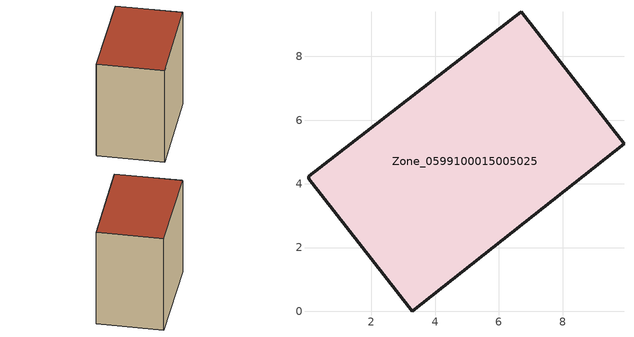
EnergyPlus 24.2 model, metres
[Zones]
Zone_0599100015005025
 floor ground (C_G): 3.28,0 0.04,4.17 0.03,4.23 6.7,9.4 9.93,5.25 z0.93
 wall outside (C_F): 3.28,0 9.93,5.25 6.7,9.4 0.03,4.23 0.04,4.17 3.28,0 z0.93:9.2
 roof outside (C_R): 0.04,4.17 3.28,0 9.93,5.25 6.7,9.4 0.03,4.23 z9.2
[BUILDING]
Pand.0599100015005025: North Axis=0; Terrain=City; Loads Convergence Tolerance Value=0.04; Temperature Convergence Tolerance Value=0.4; Solar Distribution=FullExterior; Maximum Number of Warmup Days=25; Minimum Number of Warmup Days=1
[Site:Location]
Rotterdam.The.Hague.AP_ZH_NLD Design_Conditions: Latitude=51.96; Longitude=4.45; Time Zone=1; Elevation=-4.5
[SITE:GROUNDTEMPERATURE:BUILDINGSURFACE]
18, 18, 18, 18, 18, 18, 18, 18, 18, 18, 18, 18
[MATERIAL] Thermal Absorptance=0.9; Solar Absorptance=0.7; Visible Absorptance=0.7
Name | Roughness | Thickness | Conductivity | Density | Specific Heat
G.TI.1975-1991 | MediumSmooth | 0.15 | 0.288461 | 540 | 1210
F.TI.1975-1991 | Rough | 0.3 | 0.230769 | 1920 | 840
R.TI.1975-1991 | MediumRough | 0.2 | 0.153846 | 1500 | 1000
[CONSTRUCTION]
C_G: G.TI.1975-1991
C_F: F.TI.1975-1991
C_R: R.TI.1975-1991
[ZONE]
Zone_0599100015005025: Type=1; Multiplier=1; Ceiling Height=Autocalculate; Volume=Autocalculate; Floor Area=autocalculate; Part of Total Floor Area=Yes
[ZONEINFILTRATION:DESIGNFLOWRATE]
Infil_Zone_0599100015005025: Zone or ZoneList or Space or SpaceList=Zone_0599100015005025; Schedule=AlwaysOn; Design Flow Rate Calculation Method=Flow/Area; Flow Rate per Floor Area=0.003; Constant Term Coefficient=1; Temperature Term Coefficient=0; Velocity Term Coefficient=0; Velocity Squared Term Coefficient=0
[HVACTEMPLATE:ZONE:IDEALLOADSAIRSYSTEM]
Zone_0599100015005025: Maximum Heating Supply Air Temperature=50; Minimum Cooling Supply Air Temperature=13; Maximum Heating Supply Air Humidity Ratio=0.0156; Minimum Cooling Supply Air Humidity Ratio=0.0077; Heating Limit=NoLimit; Cooling Limit=NoLimit; Dehumidification Control Type=ConstantSensibleHeatRatio; Cooling Sensible Heat Ratio=0.7; Dehumidification Setpoint=60; Humidification Control Type=None; Humidification Setpoint=30; Outdoor Air Method=None; Outdoor Air Flow Rate per Person=0.00944; Outdoor Air Flow Rate per Zone Floor Area=0; Outdoor Air Flow Rate per Zone=0; Demand Controlled Ventilation Type=None; Outdoor Air Economizer Type=NoEconomizer; Heat Recovery Type=None; Sensible Heat Recovery Effectiveness=0.7; Latent Heat Recovery Effectiveness=0.65
[ZONECONTROL:THERMOSTAT]
ThermostatControl_Zone_0599100015005025: Zone or ZoneList=Zone_0599100015005025; Control Type Schedule=DualSetpointControlType; Control 1=Thermostat_Zone_0599100015005025; Temperature Difference Between Cutout And Setpoint=0
[THERMOSTATSETPOINT:DUALSETPOINT]
Thermostat_Zone_0599100015005025: Heating Setpoint Temperature Schedule=HeatingSetpoint_Zone_0599100015005025; Cooling Setpoint Temperature Schedule=CoolingSetpoint_Zone_0599100015005025
[SCHEDULE:COMPACT]
HeatingSetpoint_Zone_0599100015005025: Through: 12/31, For: AllDays, Until: 24:00, 21
CoolingSetpoint_Zone_0599100015005025: Through: 12/31, For: AllDays, Until: 24:00, 24
DualSetpointControlType: Through: 12/31, For: AllDays, Until: 24:00, 4
AlwaysOn: Through: 12/31, For: AllDays, Until: 24:00, 1
